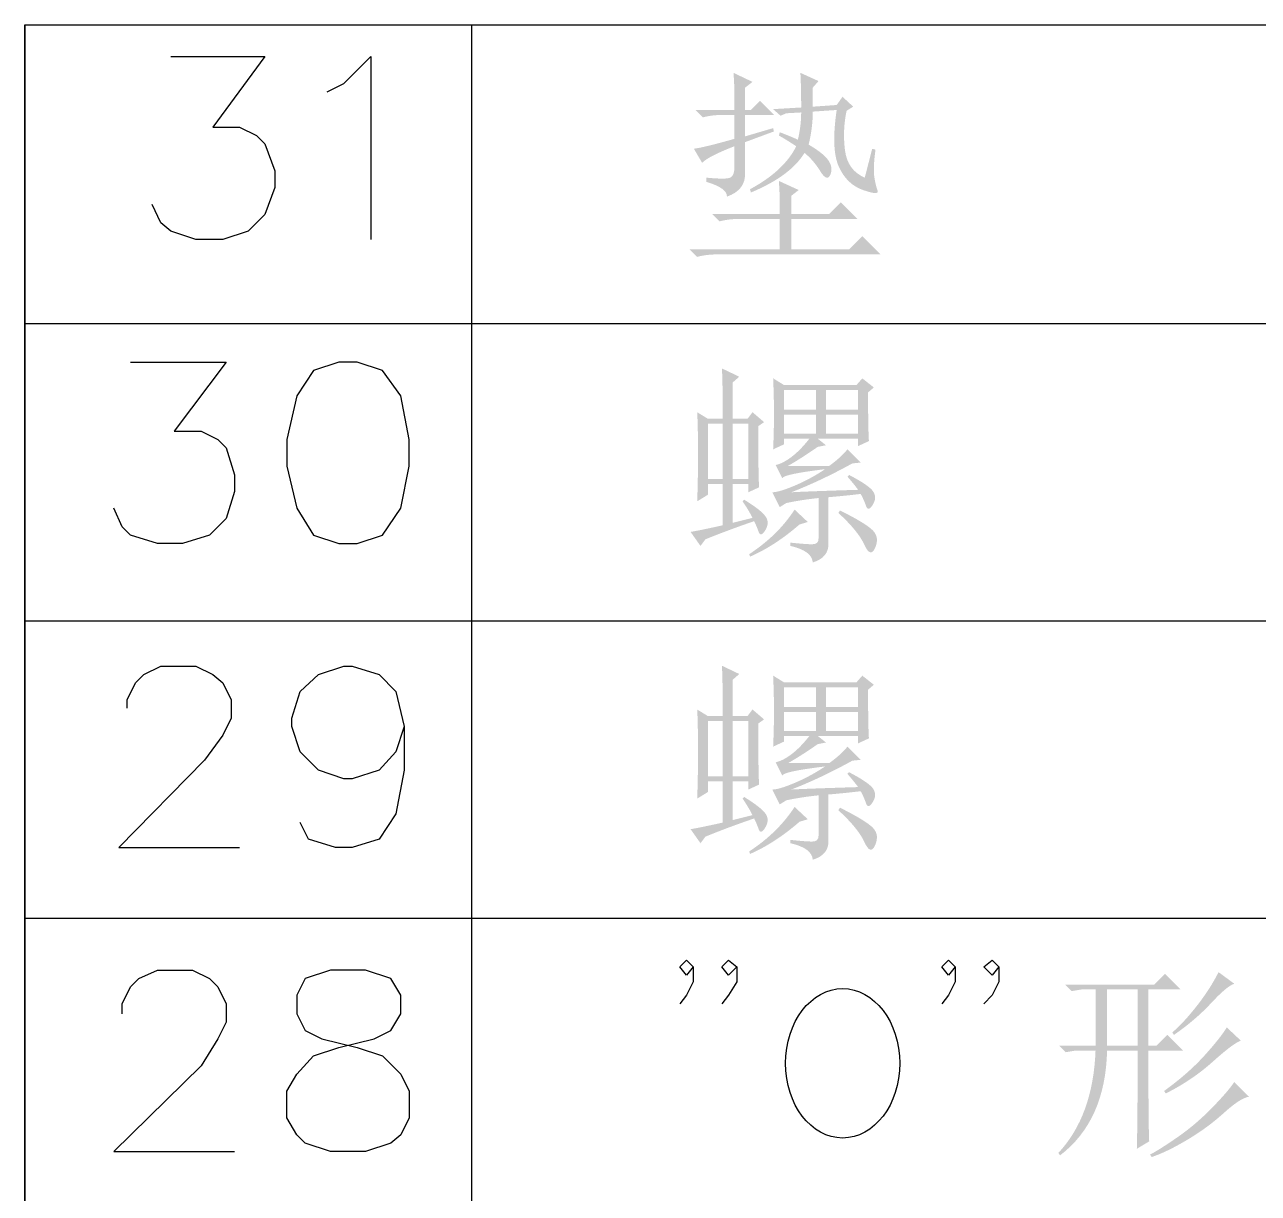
# Model space of a CAD drawing. Header units: millimetres. Extents: x 0 to 841, y 0 to 1189.
# Drawn here: x 673.9 to 705, y 261.01 to 290.47 of the extents above; entities that cross this region are included whole.
import ezdxf

# ---------------------------------------------------------------- set-up
doc = ezdxf.new("R2010")
doc.units = ezdxf.units.MM
doc.layers.add('C00-00-00', color=7, linetype='Continuous')

msp = doc.modelspace()

# ---------------------------------------------------------------- hatches: boundary and pattern name
at = {"layer": 'C00-00-00'}
h = msp.add_hatch(color=256, dxfattribs=at)
edge = h.paths.add_edge_path(flags=0)
edge.add_spline(control_points=[(691.082826, 286.617228), (691.373868, 286.589116), (691.564588, 286.585809), (691.654988, 286.606755), (691.745387, 286.627701), (691.790586, 286.714242), (691.790586, 286.866929), (691.790586, 286.866929), (691.790586, 287.407671), (691.790586, 287.407671), (691.360087, 287.241204), (691.089441, 287.102298), (690.978646, 286.991503), (690.978646, 286.991503), (690.770838, 287.345384), (690.770838, 287.345384), (690.964866, 287.372944), (691.304415, 287.456178), (691.790586, 287.595084), (691.790586, 287.595084), (691.790586, 288.198665), (691.790586, 288.198665), (691.790586, 288.198665), (691.498994, 288.198665), (691.498994, 288.198665), (691.318195, 288.198665), (691.151728, 288.177719), (690.999593, 288.136378), (690.999593, 288.136378), (690.812179, 288.32324), (690.812179, 288.32324), (690.812179, 288.32324), (691.790586, 288.32324), (691.790586, 288.32324), (691.790586, 288.32324), (691.790586, 288.822641), (691.790586, 288.822641), (691.790586, 288.919655), (691.783421, 289.065727), (691.76964, 289.259754), (691.76964, 289.259754), (692.248095, 289.031), (692.248095, 289.031), (692.248095, 289.031), (692.060682, 288.885479), (692.060682, 288.885479), (692.060682, 288.885479), (692.060682, 288.32324), (692.060682, 288.32324), (692.060682, 288.32324), (692.206754, 288.32324), (692.206754, 288.32324), (692.206754, 288.32324), (692.435508, 288.552545), (692.435508, 288.552545), (692.435508, 288.552545), (692.789389, 288.198665), (692.789389, 288.198665), (692.789389, 288.198665), (692.060682, 288.198665), (692.060682, 288.198665), (692.060682, 288.198665), (692.060682, 287.657372), (692.060682, 287.657372), (692.060682, 287.657372), (692.768442, 287.865731), (692.768442, 287.865731), (692.768442, 287.865731), (692.789389, 287.782497), (692.789389, 287.782497), (692.789389, 287.782497), (692.060682, 287.511851), (692.060682, 287.511851), (692.060682, 287.511851), (692.060682, 286.741803), (692.060682, 286.741803), (692.074462, 286.450761), (691.921776, 286.249568), (691.603173, 286.138773), (691.616954, 286.277128), (691.443321, 286.401703), (691.082826, 286.513049), (691.082826, 286.513049), (691.082826, 286.617228), (691.082826, 286.617228)], knot_values=[0, 0, 0, 0, 1, 1, 1, 2, 2, 2, 3, 3, 3, 4, 4, 4, 5, 5, 5, 6, 6, 6, 7, 7, 7, 8, 8, 8, 9, 9, 9, 10, 10, 10, 11, 11, 11, 12, 12, 12, 13, 13, 13, 14, 14, 14, 15, 15, 15, 16, 16, 16, 17, 17, 17, 18, 18, 18, 19, 19, 19, 20, 20, 20, 21, 21, 21, 22, 22, 22, 23, 23, 23, 24, 24, 24, 25, 25, 25, 26, 26, 26, 27, 27, 27, 28, 28, 28, 28], degree=3, periodic=1)
edge = h.paths.add_edge_path(flags=0)
edge.add_spline(control_points=[(693.475652, 288.386078), (693.475652, 288.732241), (693.468486, 289.023834), (693.455257, 289.259754), (693.455257, 289.259754), (693.912765, 289.051946), (693.912765, 289.051946), (693.912765, 289.051946), (693.767244, 288.885479), (693.767244, 288.885479), (693.767244, 288.885479), (693.767244, 288.406473), (693.767244, 288.406473), (693.767244, 288.406473), (694.370825, 288.448365), (694.370825, 288.448365), (694.370825, 288.448365), (694.516346, 288.656174), (694.516346, 288.656174), (694.516346, 288.656174), (694.786993, 288.406473), (694.786993, 288.406473), (694.786993, 288.406473), (694.620526, 288.302845), (694.620526, 288.302845), (694.551073, 287.98314), (694.536741, 287.653513), (694.578633, 287.313964), (694.619974, 286.974416), (694.786442, 286.741803), (695.078034, 286.617228), (695.078034, 286.617228), (695.265448, 287.345384), (695.265448, 287.345384), (695.265448, 287.345384), (695.348681, 287.324438), (695.348681, 287.324438), (695.306789, 287.019064), (695.296316, 286.793617), (695.317262, 286.648096), (695.338208, 286.502576), (695.365769, 286.384615), (695.400495, 286.294216), (695.435222, 286.203817), (695.313955, 286.207675), (695.036693, 286.304689), (694.758881, 286.401703), (694.55438, 286.599589), (694.422639, 286.897797), (694.290348, 287.196004), (694.27326, 287.671152), (694.370825, 288.32324), (694.370825, 288.32324), (693.767244, 288.281898), (693.767244, 288.281898), (693.767244, 288.004086), (693.732518, 287.726825), (693.663065, 287.449563), (693.926546, 287.296877), (694.09632, 287.157971), (694.172939, 287.033396), (694.249007, 286.90827), (694.25948, 286.79031), (694.204358, 286.679516), (694.148685, 286.56817), (694.065452, 286.602897), (693.954658, 286.783695), (693.843312, 286.963943), (693.711572, 287.116629), (693.558885, 287.241204), (693.322965, 286.852597), (692.872622, 286.519663), (692.206754, 286.242402), (692.206754, 286.242402), (692.185808, 286.325635), (692.185808, 286.325635), (692.754662, 286.631009), (693.142718, 286.991503), (693.351077, 287.407671), (693.18461, 287.518465), (693.038538, 287.608865), (692.913963, 287.678318), (692.913963, 287.678318), (692.934909, 287.761551), (692.934909, 287.761551), (693.087045, 287.705878), (693.239731, 287.643591), (693.392418, 287.574138), (693.44754, 287.810058), (693.475652, 288.038813), (693.475652, 288.260952), (693.475652, 288.260952), (693.101376, 288.240006), (693.101376, 288.240006), (693.101376, 288.240006), (692.955856, 288.177719), (692.955856, 288.177719), (692.955856, 288.177719), (692.768442, 288.344186), (692.768442, 288.344186), (692.768442, 288.344186), (693.475652, 288.386078), (693.475652, 288.386078)], knot_values=[0, 0, 0, 0, 1, 1, 1, 2, 2, 2, 3, 3, 3, 4, 4, 4, 5, 5, 5, 6, 6, 6, 7, 7, 7, 8, 8, 8, 9, 9, 9, 10, 10, 10, 11, 11, 11, 12, 12, 12, 13, 13, 13, 14, 14, 14, 15, 15, 15, 16, 16, 16, 17, 17, 17, 18, 18, 18, 19, 19, 19, 20, 20, 20, 21, 21, 21, 22, 22, 22, 23, 23, 23, 24, 24, 24, 25, 25, 25, 26, 26, 26, 27, 27, 27, 28, 28, 28, 29, 29, 29, 30, 30, 30, 31, 31, 31, 32, 32, 32, 33, 33, 33, 34, 34, 34, 34], degree=3, periodic=1)
edge = h.paths.add_edge_path(flags=0)
edge.add_spline(control_points=[(692.934909, 285.70166), (692.934909, 285.70166), (692.934909, 286.075935), (692.934909, 286.075935), (692.934909, 286.145388), (692.927744, 286.298075), (692.913963, 286.533995), (692.913963, 286.533995), (693.413364, 286.30524), (693.413364, 286.30524), (693.413364, 286.30524), (693.225951, 286.159168), (693.225951, 286.159168), (693.225951, 286.159168), (693.225951, 285.70166), (693.225951, 285.70166), (693.225951, 285.70166), (694.183412, 285.70166), (694.183412, 285.70166), (694.183412, 285.70166), (694.474454, 285.992701), (694.474454, 285.992701), (694.474454, 285.992701), (694.890621, 285.576534), (694.890621, 285.576534), (694.890621, 285.576534), (693.225951, 285.576534), (693.225951, 285.576534), (693.225951, 285.576534), (693.225951, 284.806486), (693.225951, 284.806486), (693.225951, 284.806486), (694.682813, 284.806486), (694.682813, 284.806486), (694.682813, 284.806486), (695.015747, 285.139971), (695.015747, 285.139971), (695.015747, 285.139971), (695.473256, 284.681911), (695.473256, 284.681911), (695.473256, 284.681911), (691.353473, 284.681911), (691.353473, 284.681911), (691.172674, 284.681911), (691.006207, 284.661517), (690.854072, 284.619624), (690.854072, 284.619624), (690.666659, 284.806486), (690.666659, 284.806486), (690.666659, 284.806486), (692.934909, 284.806486), (692.934909, 284.806486), (692.934909, 284.806486), (692.934909, 285.576534), (692.934909, 285.576534), (692.934909, 285.576534), (691.915161, 285.576534), (691.915161, 285.576534), (691.734363, 285.576534), (691.567895, 285.555588), (691.41576, 285.514247), (691.41576, 285.514247), (691.228347, 285.70166), (691.228347, 285.70166), (691.228347, 285.70166), (692.934909, 285.70166), (692.934909, 285.70166)], knot_values=[0, 0, 0, 0, 1, 1, 1, 2, 2, 2, 3, 3, 3, 4, 4, 4, 5, 5, 5, 6, 6, 6, 7, 7, 7, 8, 8, 8, 9, 9, 9, 10, 10, 10, 11, 11, 11, 12, 12, 12, 13, 13, 13, 14, 14, 14, 15, 15, 15, 16, 16, 16, 17, 17, 17, 18, 18, 18, 19, 19, 19, 20, 20, 20, 21, 21, 21, 22, 22, 22, 22], degree=3, periodic=1)
h = msp.add_hatch(color=256, dxfattribs=at)
edge = h.paths.add_edge_path(flags=0)
edge.add_spline(control_points=[(694.973855, 278.644503), (694.751715, 278.616391), (694.481068, 278.588831), (694.162466, 278.56127), (694.162466, 278.56127), (694.162466, 277.416396), (694.162466, 277.416396), (694.176246, 277.167247), (694.044506, 277.00078), (693.767244, 276.916995), (693.752913, 277.111574), (693.566051, 277.25048), (693.205556, 277.333162), (693.205556, 277.333162), (693.205556, 277.416396), (693.205556, 277.416396), (693.469037, 277.388835), (693.652592, 277.375055), (693.756771, 277.375055), (693.8604, 277.375055), (693.912765, 277.423562), (693.912765, 277.520576), (693.912765, 277.520576), (693.912765, 278.540324), (693.912765, 278.540324), (693.634953, 278.512212), (693.364857, 278.470319), (693.101376, 278.415198), (693.101376, 278.415198), (692.934909, 278.311569), (692.934909, 278.311569), (692.934909, 278.311569), (692.747496, 278.685845), (692.747496, 278.685845), (692.85829, 278.685845), (693.045704, 278.740966), (693.309185, 278.852312), (693.572665, 278.963106), (693.829532, 279.102012), (694.079232, 279.268479), (693.385803, 279.185246), (693.024757, 279.109178), (692.997197, 279.039725), (692.997197, 279.039725), (692.83073, 279.372659), (692.83073, 279.372659), (692.955304, 279.40022), (693.090903, 279.469122), (693.236424, 279.580467), (693.381945, 279.691261), (693.531324, 279.843948), (693.684011, 280.038527), (693.684011, 280.038527), (693.039089, 280.038527), (693.039089, 280.038527), (693.039089, 280.038527), (693.039089, 279.893006), (693.039089, 279.893006), (693.039089, 279.893006), (692.768442, 279.76788), (692.768442, 279.76788), (692.782223, 280.058922), (692.789389, 280.357129), (692.789389, 280.662503), (692.789389, 280.967876), (692.782223, 281.266083), (692.768442, 281.557676), (692.768442, 281.557676), (693.039089, 281.391209), (693.039089, 281.391209), (693.039089, 281.391209), (694.870226, 281.391209), (694.870226, 281.391209), (694.870226, 281.391209), (695.015747, 281.557676), (695.015747, 281.557676), (695.015747, 281.557676), (695.306789, 281.328371), (695.306789, 281.328371), (695.306789, 281.328371), (695.161268, 281.203796), (695.161268, 281.203796), (695.161268, 280.62061), (695.167882, 280.211608), (695.182214, 279.97624), (695.182214, 279.97624), (694.911567, 279.851114), (694.911567, 279.851114), (694.911567, 279.851114), (694.911567, 280.038527), (694.911567, 280.038527), (694.911567, 280.038527), (693.891819, 280.038527), (693.891819, 280.038527), (693.891819, 280.038527), (694.100178, 279.87206), (694.100178, 279.87206), (694.100178, 279.87206), (693.891819, 279.830168), (693.891819, 279.830168), (693.614007, 279.63614), (693.364306, 279.476287), (693.142718, 279.351713), (693.322965, 279.351713), (693.669679, 279.351713), (694.183412, 279.351713), (694.39122, 279.503848), (694.543907, 279.642754), (694.640921, 279.76788), (694.640921, 279.76788), (694.973855, 279.434946), (694.973855, 279.434946), (694.973855, 279.434946), (694.766047, 279.414), (694.766047, 279.414), (694.238534, 279.122958), (693.725352, 278.879872), (693.225951, 278.685845), (693.461871, 278.699625), (694.02356, 278.720571), (694.911567, 278.748132), (694.828334, 278.858926), (694.737935, 278.96972), (694.640921, 279.081066), (694.640921, 279.081066), (694.682813, 279.122958), (694.682813, 279.122958), (695.029527, 278.94216), (695.234028, 278.799946), (695.296316, 278.696318), (695.358603, 278.592138), (695.351437, 278.481344), (695.275369, 278.363384), (695.199302, 278.245424), (695.143629, 278.238258), (695.108902, 278.342437), (695.074176, 278.446066), (695.028976, 278.546938), (694.973855, 278.644503), (694.973855, 278.644503), (694.973855, 278.644503), (694.973855, 278.644503)], knot_values=[0, 0, 0, 0, 1, 1, 1, 2, 2, 2, 3, 3, 3, 4, 4, 4, 5, 5, 5, 6, 6, 6, 7, 7, 7, 8, 8, 8, 9, 9, 9, 10, 10, 10, 11, 11, 11, 12, 12, 12, 13, 13, 13, 14, 14, 14, 15, 15, 15, 16, 16, 16, 17, 17, 17, 18, 18, 18, 19, 19, 19, 20, 20, 20, 21, 21, 21, 22, 22, 22, 23, 23, 23, 24, 24, 24, 25, 25, 25, 26, 26, 26, 27, 27, 27, 28, 28, 28, 29, 29, 29, 30, 30, 30, 31, 31, 31, 32, 32, 32, 33, 33, 33, 34, 34, 34, 35, 35, 35, 36, 36, 36, 37, 37, 37, 38, 38, 38, 39, 39, 39, 40, 40, 40, 41, 41, 41, 42, 42, 42, 43, 43, 43, 44, 44, 44, 45, 45, 45, 46, 46, 46, 47, 47, 47, 47], degree=3, periodic=1)
edge = h.paths.add_edge_path(flags=0)
edge.add_spline(control_points=[(693.039089, 281.266083), (693.039089, 281.266083), (693.039089, 280.766682), (693.039089, 280.766682), (693.039089, 280.766682), (693.850478, 280.766682), (693.850478, 280.766682), (693.850478, 280.766682), (693.850478, 281.266083), (693.850478, 281.266083), (693.850478, 281.266083), (693.039089, 281.266083), (693.039089, 281.266083)], knot_values=[0, 0, 0, 0, 1, 1, 1, 2, 2, 2, 3, 3, 3, 4, 4, 4, 4], degree=3, periodic=1)
edge = h.paths.add_edge_path(flags=0)
edge.add_spline(control_points=[(694.100178, 281.266083), (694.100178, 281.266083), (694.100178, 280.766682), (694.100178, 280.766682), (694.100178, 280.766682), (694.911567, 280.766682), (694.911567, 280.766682), (694.911567, 280.766682), (694.911567, 281.266083), (694.911567, 281.266083), (694.911567, 281.266083), (694.100178, 281.266083), (694.100178, 281.266083)], knot_values=[0, 0, 0, 0, 1, 1, 1, 2, 2, 2, 3, 3, 3, 4, 4, 4, 4], degree=3, periodic=1)
edge = h.paths.add_edge_path(flags=0)
edge.add_spline(control_points=[(693.039089, 280.642108), (693.039089, 280.642108), (693.039089, 280.163102), (693.039089, 280.163102), (693.039089, 280.163102), (693.850478, 280.163102), (693.850478, 280.163102), (693.850478, 280.163102), (693.850478, 280.642108), (693.850478, 280.642108), (693.850478, 280.642108), (693.039089, 280.642108), (693.039089, 280.642108)], knot_values=[0, 0, 0, 0, 1, 1, 1, 2, 2, 2, 3, 3, 3, 4, 4, 4, 4], degree=3, periodic=1)
edge = h.paths.add_edge_path(flags=0)
edge.add_spline(control_points=[(694.100178, 280.642108), (694.100178, 280.642108), (694.100178, 280.163102), (694.100178, 280.163102), (694.100178, 280.163102), (694.911567, 280.163102), (694.911567, 280.163102), (694.911567, 280.163102), (694.911567, 280.642108), (694.911567, 280.642108), (694.911567, 280.642108), (694.100178, 280.642108), (694.100178, 280.642108)], knot_values=[0, 0, 0, 0, 1, 1, 1, 2, 2, 2, 3, 3, 3, 4, 4, 4, 4], degree=3, periodic=1)
edge = h.paths.add_edge_path(flags=0)
edge.add_spline(control_points=[(693.43431, 277.874456), (693.017592, 277.51341), (692.601424, 277.243314), (692.185808, 277.062516), (692.185808, 277.062516), (692.164862, 277.125354), (692.164862, 277.125354), (692.649931, 277.443957), (693.031372, 277.818783), (693.309185, 278.248731), (693.309185, 278.248731), (693.642119, 277.936743), (693.642119, 277.936743), (693.642119, 277.936743), (693.43431, 277.874456), (693.43431, 277.874456)], knot_values=[0, 0, 0, 0, 1, 1, 1, 2, 2, 2, 3, 3, 3, 4, 4, 4, 5, 5, 5, 5], degree=3, periodic=1)
edge = h.paths.add_edge_path(flags=0)
edge.add_spline(control_points=[(694.454059, 278.228336), (694.897787, 278.006196), (695.175048, 277.836422), (695.286394, 277.718462), (695.397188, 277.600502), (695.414276, 277.45443), (695.338208, 277.281348), (695.261589, 277.108266), (695.17119, 277.135827), (695.067561, 277.364582), (694.963382, 277.593336), (694.7451, 277.860124), (694.412166, 278.165497), (694.412166, 278.165497), (694.454059, 278.228336), (694.454059, 278.228336)], knot_values=[0, 0, 0, 0, 1, 1, 1, 2, 2, 2, 3, 3, 3, 4, 4, 4, 5, 5, 5, 5], degree=3, periodic=1)
edge = h.paths.add_edge_path(flags=0)
edge.add_spline(control_points=[(691.748694, 277.915797), (691.748694, 277.915797), (692.248095, 278.040923), (692.248095, 278.040923), (692.178642, 278.179278), (692.095409, 278.318184), (691.998395, 278.45709), (691.998395, 278.45709), (692.040287, 278.498431), (692.040287, 278.498431), (692.331329, 278.318184), (692.511576, 278.17597), (692.581029, 278.071791), (692.650482, 277.967611), (692.646624, 277.852958), (692.570556, 277.728384), (692.494488, 277.603809), (692.438816, 277.590029), (692.404089, 277.687043), (692.369363, 277.784056), (692.331329, 277.873904), (692.289988, 277.957689), (691.845708, 277.805003), (691.436706, 277.652316), (691.06188, 277.499629), (691.06188, 277.499629), (690.937305, 277.333162), (690.937305, 277.333162), (690.937305, 277.333162), (690.687605, 277.687043), (690.687605, 277.687043), (690.854072, 277.714603), (691.124167, 277.770276), (691.498994, 277.85351), (691.498994, 277.85351), (691.498994, 278.894204), (691.498994, 278.894204), (691.498994, 278.894204), (691.124718, 278.894204), (691.124718, 278.894204), (691.124718, 278.894204), (691.124718, 278.623557), (691.124718, 278.623557), (691.124718, 278.623557), (690.854072, 278.45709), (690.854072, 278.45709), (690.867852, 278.775693), (690.875018, 279.174773), (690.875018, 279.653227), (690.875018, 280.131682), (690.867852, 280.482255), (690.854072, 280.704395), (690.854072, 280.704395), (691.124718, 280.537928), (691.124718, 280.537928), (691.124718, 280.537928), (691.498994, 280.537928), (691.498994, 280.537928), (691.498994, 281.134343), (691.491828, 281.557125), (691.478047, 281.807377), (691.478047, 281.807377), (691.915161, 281.599017), (691.915161, 281.599017), (691.915161, 281.599017), (691.748694, 281.453497), (691.748694, 281.453497), (691.748694, 281.453497), (691.748694, 280.537928), (691.748694, 280.537928), (691.748694, 280.537928), (692.123521, 280.537928), (692.123521, 280.537928), (692.123521, 280.537928), (692.248095, 280.704395), (692.248095, 280.704395), (692.248095, 280.704395), (692.539688, 280.454694), (692.539688, 280.454694), (692.539688, 280.454694), (692.393616, 280.350515), (692.393616, 280.350515), (692.393616, 279.559521), (692.400231, 279.046339), (692.414562, 278.81097), (692.414562, 278.81097), (692.143915, 278.685845), (692.143915, 278.685845), (692.143915, 278.685845), (692.143915, 278.894204), (692.143915, 278.894204), (692.143915, 278.894204), (691.748694, 278.894204), (691.748694, 278.894204), (691.748694, 278.894204), (691.748694, 277.915797), (691.748694, 277.915797)], knot_values=[0, 0, 0, 0, 1, 1, 1, 2, 2, 2, 3, 3, 3, 4, 4, 4, 5, 5, 5, 6, 6, 6, 7, 7, 7, 8, 8, 8, 9, 9, 9, 10, 10, 10, 11, 11, 11, 12, 12, 12, 13, 13, 13, 14, 14, 14, 15, 15, 15, 16, 16, 16, 17, 17, 17, 18, 18, 18, 19, 19, 19, 20, 20, 20, 21, 21, 21, 22, 22, 22, 23, 23, 23, 24, 24, 24, 25, 25, 25, 26, 26, 26, 27, 27, 27, 28, 28, 28, 29, 29, 29, 30, 30, 30, 31, 31, 31, 32, 32, 32, 32], degree=3, periodic=1)
edge = h.paths.add_edge_path(flags=0)
edge.add_spline(control_points=[(691.124718, 280.412802), (691.124718, 280.412802), (691.124718, 279.018779), (691.124718, 279.018779), (691.124718, 279.018779), (691.498994, 279.018779), (691.498994, 279.018779), (691.498994, 279.018779), (691.498994, 280.412802), (691.498994, 280.412802), (691.498994, 280.412802), (691.124718, 280.412802), (691.124718, 280.412802)], knot_values=[0, 0, 0, 0, 1, 1, 1, 2, 2, 2, 3, 3, 3, 4, 4, 4, 4], degree=3, periodic=1)
edge = h.paths.add_edge_path(flags=0)
edge.add_spline(control_points=[(691.748694, 280.412802), (691.748694, 280.412802), (691.748694, 279.018779), (691.748694, 279.018779), (691.748694, 279.018779), (692.143915, 279.018779), (692.143915, 279.018779), (692.143915, 279.018779), (692.143915, 280.412802), (692.143915, 280.412802), (692.143915, 280.412802), (691.748694, 280.412802), (691.748694, 280.412802)], knot_values=[0, 0, 0, 0, 1, 1, 1, 2, 2, 2, 3, 3, 3, 4, 4, 4, 4], degree=3, periodic=1)
h = msp.add_hatch(color=256, dxfattribs=at)
edge = h.paths.add_edge_path(flags=0)
edge.add_spline(control_points=[(694.973855, 271.150233), (694.751715, 271.122121), (694.481068, 271.094561), (694.162466, 271.067), (694.162466, 271.067), (694.162466, 269.922126), (694.162466, 269.922126), (694.176246, 269.672977), (694.044506, 269.506509), (693.767244, 269.422725), (693.752913, 269.617304), (693.566051, 269.75621), (693.205556, 269.838892), (693.205556, 269.838892), (693.205556, 269.922126), (693.205556, 269.922126), (693.469037, 269.894565), (693.652592, 269.880785), (693.756771, 269.880785), (693.8604, 269.880785), (693.912765, 269.929292), (693.912765, 270.026306), (693.912765, 270.026306), (693.912765, 271.046054), (693.912765, 271.046054), (693.634953, 271.017942), (693.364857, 270.976049), (693.101376, 270.920928), (693.101376, 270.920928), (692.934909, 270.817299), (692.934909, 270.817299), (692.934909, 270.817299), (692.747496, 271.191575), (692.747496, 271.191575), (692.85829, 271.191575), (693.045704, 271.246696), (693.309185, 271.358042), (693.572665, 271.468836), (693.829532, 271.607742), (694.079232, 271.774209), (693.385803, 271.690976), (693.024757, 271.614908), (692.997197, 271.545455), (692.997197, 271.545455), (692.83073, 271.878389), (692.83073, 271.878389), (692.955304, 271.90595), (693.090903, 271.974852), (693.236424, 272.086197), (693.381945, 272.196991), (693.531324, 272.349678), (693.684011, 272.544257), (693.684011, 272.544257), (693.039089, 272.544257), (693.039089, 272.544257), (693.039089, 272.544257), (693.039089, 272.398736), (693.039089, 272.398736), (693.039089, 272.398736), (692.768442, 272.27361), (692.768442, 272.27361), (692.782223, 272.564652), (692.789389, 272.862859), (692.789389, 273.168233), (692.789389, 273.473606), (692.782223, 273.771813), (692.768442, 274.063406), (692.768442, 274.063406), (693.039089, 273.896939), (693.039089, 273.896939), (693.039089, 273.896939), (694.870226, 273.896939), (694.870226, 273.896939), (694.870226, 273.896939), (695.015747, 274.063406), (695.015747, 274.063406), (695.015747, 274.063406), (695.306789, 273.834101), (695.306789, 273.834101), (695.306789, 273.834101), (695.161268, 273.709526), (695.161268, 273.709526), (695.161268, 273.12634), (695.167882, 272.717338), (695.182214, 272.48197), (695.182214, 272.48197), (694.911567, 272.356844), (694.911567, 272.356844), (694.911567, 272.356844), (694.911567, 272.544257), (694.911567, 272.544257), (694.911567, 272.544257), (693.891819, 272.544257), (693.891819, 272.544257), (693.891819, 272.544257), (694.100178, 272.37779), (694.100178, 272.37779), (694.100178, 272.37779), (693.891819, 272.335898), (693.891819, 272.335898), (693.614007, 272.14187), (693.364306, 271.982017), (693.142718, 271.857443), (693.322965, 271.857443), (693.669679, 271.857443), (694.183412, 271.857443), (694.39122, 272.009578), (694.543907, 272.148484), (694.640921, 272.27361), (694.640921, 272.27361), (694.973855, 271.940676), (694.973855, 271.940676), (694.973855, 271.940676), (694.766047, 271.91973), (694.766047, 271.91973), (694.238534, 271.628688), (693.725352, 271.385602), (693.225951, 271.191575), (693.461871, 271.205355), (694.02356, 271.226301), (694.911567, 271.253862), (694.828334, 271.364656), (694.737935, 271.47545), (694.640921, 271.586796), (694.640921, 271.586796), (694.682813, 271.628688), (694.682813, 271.628688), (695.029527, 271.44789), (695.234028, 271.305676), (695.296316, 271.202048), (695.358603, 271.097868), (695.351437, 270.987074), (695.275369, 270.869114), (695.199302, 270.751154), (695.143629, 270.743988), (695.108902, 270.848167), (695.074176, 270.951796), (695.028976, 271.052668), (694.973855, 271.150233), (694.973855, 271.150233), (694.973855, 271.150233), (694.973855, 271.150233)], knot_values=[0, 0, 0, 0, 1, 1, 1, 2, 2, 2, 3, 3, 3, 4, 4, 4, 5, 5, 5, 6, 6, 6, 7, 7, 7, 8, 8, 8, 9, 9, 9, 10, 10, 10, 11, 11, 11, 12, 12, 12, 13, 13, 13, 14, 14, 14, 15, 15, 15, 16, 16, 16, 17, 17, 17, 18, 18, 18, 19, 19, 19, 20, 20, 20, 21, 21, 21, 22, 22, 22, 23, 23, 23, 24, 24, 24, 25, 25, 25, 26, 26, 26, 27, 27, 27, 28, 28, 28, 29, 29, 29, 30, 30, 30, 31, 31, 31, 32, 32, 32, 33, 33, 33, 34, 34, 34, 35, 35, 35, 36, 36, 36, 37, 37, 37, 38, 38, 38, 39, 39, 39, 40, 40, 40, 41, 41, 41, 42, 42, 42, 43, 43, 43, 44, 44, 44, 45, 45, 45, 46, 46, 46, 47, 47, 47, 47], degree=3, periodic=1)
edge = h.paths.add_edge_path(flags=0)
edge.add_spline(control_points=[(693.039089, 273.771813), (693.039089, 273.771813), (693.039089, 273.272412), (693.039089, 273.272412), (693.039089, 273.272412), (693.850478, 273.272412), (693.850478, 273.272412), (693.850478, 273.272412), (693.850478, 273.771813), (693.850478, 273.771813), (693.850478, 273.771813), (693.039089, 273.771813), (693.039089, 273.771813)], knot_values=[0, 0, 0, 0, 1, 1, 1, 2, 2, 2, 3, 3, 3, 4, 4, 4, 4], degree=3, periodic=1)
edge = h.paths.add_edge_path(flags=0)
edge.add_spline(control_points=[(694.100178, 273.771813), (694.100178, 273.771813), (694.100178, 273.272412), (694.100178, 273.272412), (694.100178, 273.272412), (694.911567, 273.272412), (694.911567, 273.272412), (694.911567, 273.272412), (694.911567, 273.771813), (694.911567, 273.771813), (694.911567, 273.771813), (694.100178, 273.771813), (694.100178, 273.771813)], knot_values=[0, 0, 0, 0, 1, 1, 1, 2, 2, 2, 3, 3, 3, 4, 4, 4, 4], degree=3, periodic=1)
edge = h.paths.add_edge_path(flags=0)
edge.add_spline(control_points=[(693.039089, 273.147838), (693.039089, 273.147838), (693.039089, 272.668832), (693.039089, 272.668832), (693.039089, 272.668832), (693.850478, 272.668832), (693.850478, 272.668832), (693.850478, 272.668832), (693.850478, 273.147838), (693.850478, 273.147838), (693.850478, 273.147838), (693.039089, 273.147838), (693.039089, 273.147838)], knot_values=[0, 0, 0, 0, 1, 1, 1, 2, 2, 2, 3, 3, 3, 4, 4, 4, 4], degree=3, periodic=1)
edge = h.paths.add_edge_path(flags=0)
edge.add_spline(control_points=[(694.100178, 273.147838), (694.100178, 273.147838), (694.100178, 272.668832), (694.100178, 272.668832), (694.100178, 272.668832), (694.911567, 272.668832), (694.911567, 272.668832), (694.911567, 272.668832), (694.911567, 273.147838), (694.911567, 273.147838), (694.911567, 273.147838), (694.100178, 273.147838), (694.100178, 273.147838)], knot_values=[0, 0, 0, 0, 1, 1, 1, 2, 2, 2, 3, 3, 3, 4, 4, 4, 4], degree=3, periodic=1)
edge = h.paths.add_edge_path(flags=0)
edge.add_spline(control_points=[(693.43431, 270.380186), (693.017592, 270.01914), (692.601424, 269.749044), (692.185808, 269.568246), (692.185808, 269.568246), (692.164862, 269.631084), (692.164862, 269.631084), (692.649931, 269.949687), (693.031372, 270.324513), (693.309185, 270.754461), (693.309185, 270.754461), (693.642119, 270.442473), (693.642119, 270.442473), (693.642119, 270.442473), (693.43431, 270.380186), (693.43431, 270.380186)], knot_values=[0, 0, 0, 0, 1, 1, 1, 2, 2, 2, 3, 3, 3, 4, 4, 4, 5, 5, 5, 5], degree=3, periodic=1)
edge = h.paths.add_edge_path(flags=0)
edge.add_spline(control_points=[(694.454059, 270.734066), (694.897787, 270.511926), (695.175048, 270.342152), (695.286394, 270.224192), (695.397188, 270.106232), (695.414276, 269.96016), (695.338208, 269.787078), (695.261589, 269.613996), (695.17119, 269.641557), (695.067561, 269.870312), (694.963382, 270.099066), (694.7451, 270.365854), (694.412166, 270.671227), (694.412166, 270.671227), (694.454059, 270.734066), (694.454059, 270.734066)], knot_values=[0, 0, 0, 0, 1, 1, 1, 2, 2, 2, 3, 3, 3, 4, 4, 4, 5, 5, 5, 5], degree=3, periodic=1)
edge = h.paths.add_edge_path(flags=0)
edge.add_spline(control_points=[(691.748694, 270.421527), (691.748694, 270.421527), (692.248095, 270.546653), (692.248095, 270.546653), (692.178642, 270.685008), (692.095409, 270.823914), (691.998395, 270.96282), (691.998395, 270.96282), (692.040287, 271.004161), (692.040287, 271.004161), (692.331329, 270.823914), (692.511576, 270.6817), (692.581029, 270.577521), (692.650482, 270.473341), (692.646624, 270.358688), (692.570556, 270.234114), (692.494488, 270.109539), (692.438816, 270.095759), (692.404089, 270.192773), (692.369363, 270.289786), (692.331329, 270.379634), (692.289988, 270.463419), (691.845708, 270.310733), (691.436706, 270.158046), (691.06188, 270.005359), (691.06188, 270.005359), (690.937305, 269.838892), (690.937305, 269.838892), (690.937305, 269.838892), (690.687605, 270.192773), (690.687605, 270.192773), (690.854072, 270.220333), (691.124167, 270.276006), (691.498994, 270.35924), (691.498994, 270.35924), (691.498994, 271.399934), (691.498994, 271.399934), (691.498994, 271.399934), (691.124718, 271.399934), (691.124718, 271.399934), (691.124718, 271.399934), (691.124718, 271.129287), (691.124718, 271.129287), (691.124718, 271.129287), (690.854072, 270.96282), (690.854072, 270.96282), (690.867852, 271.281423), (690.875018, 271.680503), (690.875018, 272.158957), (690.875018, 272.637412), (690.867852, 272.987985), (690.854072, 273.210125), (690.854072, 273.210125), (691.124718, 273.043658), (691.124718, 273.043658), (691.124718, 273.043658), (691.498994, 273.043658), (691.498994, 273.043658), (691.498994, 273.640073), (691.491828, 274.062855), (691.478047, 274.313107), (691.478047, 274.313107), (691.915161, 274.104747), (691.915161, 274.104747), (691.915161, 274.104747), (691.748694, 273.959227), (691.748694, 273.959227), (691.748694, 273.959227), (691.748694, 273.043658), (691.748694, 273.043658), (691.748694, 273.043658), (692.123521, 273.043658), (692.123521, 273.043658), (692.123521, 273.043658), (692.248095, 273.210125), (692.248095, 273.210125), (692.248095, 273.210125), (692.539688, 272.960424), (692.539688, 272.960424), (692.539688, 272.960424), (692.393616, 272.856245), (692.393616, 272.856245), (692.393616, 272.065251), (692.400231, 271.552069), (692.414562, 271.3167), (692.414562, 271.3167), (692.143915, 271.191575), (692.143915, 271.191575), (692.143915, 271.191575), (692.143915, 271.399934), (692.143915, 271.399934), (692.143915, 271.399934), (691.748694, 271.399934), (691.748694, 271.399934), (691.748694, 271.399934), (691.748694, 270.421527), (691.748694, 270.421527)], knot_values=[0, 0, 0, 0, 1, 1, 1, 2, 2, 2, 3, 3, 3, 4, 4, 4, 5, 5, 5, 6, 6, 6, 7, 7, 7, 8, 8, 8, 9, 9, 9, 10, 10, 10, 11, 11, 11, 12, 12, 12, 13, 13, 13, 14, 14, 14, 15, 15, 15, 16, 16, 16, 17, 17, 17, 18, 18, 18, 19, 19, 19, 20, 20, 20, 21, 21, 21, 22, 22, 22, 23, 23, 23, 24, 24, 24, 25, 25, 25, 26, 26, 26, 27, 27, 27, 28, 28, 28, 29, 29, 29, 30, 30, 30, 31, 31, 31, 32, 32, 32, 32], degree=3, periodic=1)
edge = h.paths.add_edge_path(flags=0)
edge.add_spline(control_points=[(691.124718, 272.918532), (691.124718, 272.918532), (691.124718, 271.524509), (691.124718, 271.524509), (691.124718, 271.524509), (691.498994, 271.524509), (691.498994, 271.524509), (691.498994, 271.524509), (691.498994, 272.918532), (691.498994, 272.918532), (691.498994, 272.918532), (691.124718, 272.918532), (691.124718, 272.918532)], knot_values=[0, 0, 0, 0, 1, 1, 1, 2, 2, 2, 3, 3, 3, 4, 4, 4, 4], degree=3, periodic=1)
edge = h.paths.add_edge_path(flags=0)
edge.add_spline(control_points=[(691.748694, 272.918532), (691.748694, 272.918532), (691.748694, 271.524509), (691.748694, 271.524509), (691.748694, 271.524509), (692.143915, 271.524509), (692.143915, 271.524509), (692.143915, 271.524509), (692.143915, 272.918532), (692.143915, 272.918532), (692.143915, 272.918532), (691.748694, 272.918532), (691.748694, 272.918532)], knot_values=[0, 0, 0, 0, 1, 1, 1, 2, 2, 2, 3, 3, 3, 4, 4, 4, 4], degree=3, periodic=1)
h = msp.add_hatch(color=256, dxfattribs=at)
edge = h.paths.add_edge_path(flags=0)
edge.add_spline(control_points=[(703.994646, 266.588752), (703.994646, 266.588752), (704.390419, 266.297159), (704.390419, 266.297159), (704.265293, 266.255266), (704.070714, 266.092658), (703.807233, 265.808231), (703.543752, 265.523804), (703.231764, 265.256464), (702.871269, 265.007315), (702.871269, 265.007315), (702.829377, 265.069602), (702.829377, 265.069602), (703.023405, 265.236069), (703.231764, 265.461516), (703.453904, 265.745943), (703.675493, 266.03037), (703.85574, 266.310939), (703.994646, 266.588752), (703.994646, 266.588752), (703.994646, 266.588752), (703.994646, 266.588752)], knot_values=[0, 0, 0, 0, 1, 1, 1, 2, 2, 2, 3, 3, 3, 4, 4, 4, 5, 5, 5, 6, 6, 6, 7, 7, 7, 7], degree=3, periodic=1)
edge = h.paths.add_edge_path(flags=0)
edge.add_spline(control_points=[(704.203006, 265.194728), (704.203006, 265.194728), (704.556886, 264.861794), (704.556886, 264.861794), (704.43176, 264.819902), (704.19584, 264.642962), (703.849125, 264.330974), (703.50186, 264.018986), (703.106638, 263.751646), (702.66291, 263.530058), (702.66291, 263.530058), (702.621569, 263.592345), (702.621569, 263.592345), (703.023956, 263.883387), (703.360197, 264.178287), (703.630844, 264.476495), (703.90094, 264.774702), (704.09166, 265.013929), (704.203006, 265.194728), (704.203006, 265.194728), (704.203006, 265.194728), (704.203006, 265.194728)], knot_values=[0, 0, 0, 0, 1, 1, 1, 2, 2, 2, 3, 3, 3, 4, 4, 4, 5, 5, 5, 6, 6, 6, 7, 7, 7, 7], degree=3, periodic=1)
edge = h.paths.add_edge_path(flags=0)
edge.add_spline(control_points=[(704.390419, 263.8211), (704.390419, 263.8211), (704.764694, 263.446824), (704.764694, 263.446824), (704.625788, 263.432493), (704.414672, 263.297445), (704.130245, 263.040579), (703.845818, 262.783712), (703.533279, 262.554958), (703.19373, 262.354316), (702.853631, 262.153122), (702.55873, 262.010909), (702.309581, 261.927675), (702.309581, 261.927675), (702.267689, 261.989962), (702.267689, 261.989962), (702.406595, 262.059416), (702.632042, 262.201629), (702.94403, 262.416603), (703.256018, 262.631577), (703.550367, 262.881278), (703.828179, 263.165705), (704.10544, 263.450132), (704.292854, 263.668413), (704.390419, 263.8211), (704.390419, 263.8211), (704.390419, 263.8211), (704.390419, 263.8211)], knot_values=[0, 0, 0, 0, 1, 1, 1, 2, 2, 2, 3, 3, 3, 4, 4, 4, 5, 5, 5, 6, 6, 6, 7, 7, 7, 8, 8, 8, 9, 9, 9, 9], degree=3, periodic=1)
edge = h.paths.add_edge_path(flags=0)
edge.add_spline(control_points=[(701.185653, 266.151638), (701.185653, 266.151638), (701.185653, 264.736668), (701.185653, 264.736668), (701.185653, 264.736668), (701.955701, 264.736668), (701.955701, 264.736668), (701.955701, 264.736668), (701.955701, 266.151638), (701.955701, 266.151638), (701.955701, 266.151638), (701.185653, 266.151638), (701.185653, 266.151638)], knot_values=[0, 0, 0, 0, 1, 1, 1, 2, 2, 2, 3, 3, 3, 4, 4, 4, 4], degree=3, periodic=1)
edge = h.paths.add_edge_path(flags=0)
edge.add_spline(control_points=[(701.934755, 262.135483), (701.948535, 262.579212), (701.955701, 263.404932), (701.955701, 264.612094), (701.955701, 264.612094), (701.185653, 264.612094), (701.185653, 264.612094), (701.158092, 263.432493), (700.76232, 262.551651), (699.999438, 261.969016), (699.999438, 261.969016), (699.958097, 262.031304), (699.958097, 262.031304), (700.54018, 262.655279), (700.852719, 263.515726), (700.894611, 264.612094), (700.894611, 264.612094), (700.39521, 264.612094), (700.39521, 264.612094), (700.39521, 264.612094), (700.14551, 264.570201), (700.14551, 264.570201), (700.14551, 264.570201), (699.979043, 264.736668), (699.979043, 264.736668), (699.979043, 264.736668), (700.894611, 264.736668), (700.894611, 264.736668), (700.894611, 264.736668), (700.894611, 266.151638), (700.894611, 266.151638), (700.894611, 266.151638), (700.540731, 266.151638), (700.540731, 266.151638), (700.540731, 266.151638), (700.291031, 266.110297), (700.291031, 266.110297), (700.291031, 266.110297), (700.124564, 266.276764), (700.124564, 266.276764), (700.124564, 266.276764), (702.371868, 266.276764), (702.371868, 266.276764), (702.371868, 266.276764), (702.642515, 266.546859), (702.642515, 266.546859), (702.642515, 266.546859), (703.037736, 266.151638), (703.037736, 266.151638), (703.037736, 266.151638), (702.226348, 266.151638), (702.226348, 266.151638), (702.226348, 266.151638), (702.226348, 264.736668), (702.226348, 264.736668), (702.226348, 264.736668), (702.434156, 264.736668), (702.434156, 264.736668), (702.434156, 264.736668), (702.704802, 265.007315), (702.704802, 265.007315), (702.704802, 265.007315), (703.100024, 264.612094), (703.100024, 264.612094), (703.100024, 264.612094), (702.226348, 264.612094), (702.226348, 264.612094), (702.226348, 263.349259), (702.232962, 262.586377), (702.246743, 262.322896), (702.246743, 262.322896), (701.934755, 262.135483), (701.934755, 262.135483)], knot_values=[0, 0, 0, 0, 1, 1, 1, 2, 2, 2, 3, 3, 3, 4, 4, 4, 5, 5, 5, 6, 6, 6, 7, 7, 7, 8, 8, 8, 9, 9, 9, 10, 10, 10, 11, 11, 11, 12, 12, 12, 13, 13, 13, 14, 14, 14, 15, 15, 15, 16, 16, 16, 17, 17, 17, 18, 18, 18, 19, 19, 19, 20, 20, 20, 21, 21, 21, 22, 22, 22, 23, 23, 23, 24, 24, 24, 24], degree=3, periodic=1)

# ---------------------------------------------------------------- linework, layer by layer
at = {"layer": 'C00-00-00', "lineweight": 25}
for points in [[(795.909, 12.640028), (673.904333, 12.640028), (673.904333, 290.473694), (795.909, 290.473694)], [(673.904333, 290.473694), (673.904333, 282.938361), (673.904333, 275.445361), (673.904333, 267.952361), (673.904333, 260.417028), (673.904333, 252.924028), (673.904333, 245.431028), (673.904333, 237.895694), (673.904333, 230.402694), (673.904333, 222.867361), (673.904333, 215.374361), (673.904333, 207.881361), (673.904333, 200.346028), (673.904333, 192.853028), (673.904333, 185.360028), (673.904333, 177.824694), (673.904333, 170.331694), (673.904333, 87.739361)], [(673.904333, 290.473694), (685.165, 290.473694), (685.165, 50.189694)], [(685.165, 290.473694), (736.769333, 290.473694), (736.769333, 12.640028)], [(677.587333, 289.669361), (679.958, 289.669361), (678.645667, 287.891361), (679.323, 287.891361), (679.746333, 287.679694), (679.958, 287.468028), (680.212, 286.790694), (680.212, 286.367361), (679.958, 285.690028), (679.534667, 285.266694), (678.899667, 285.055028), (678.222333, 285.055028), (677.587333, 285.266694), (677.333333, 285.478361), (677.121667, 285.944028)], [(681.524333, 288.780361), (681.947667, 288.992028), (682.625, 289.669361), (682.625, 285.055028)], [(676.571333, 281.964694), (678.984333, 281.964694), (677.672, 280.229028), (678.349333, 280.229028), (678.772667, 280.017361), (678.984333, 279.805694), (679.196, 279.128361), (679.196, 278.705028), (678.984333, 278.027694), (678.561, 277.604361), (677.883667, 277.392694), (677.248667, 277.392694), (676.571333, 277.604361), (676.359667, 277.816028), (676.148, 278.281694)], [(676.486667, 273.244028), (676.486667, 273.455694), (676.698333, 273.879028), (676.91, 274.090694), (677.333333, 274.302361), (678.222333, 274.302361), (678.645667, 274.090694), (678.899667, 273.879028), (679.111333, 273.455694), (679.111333, 272.990028), (678.899667, 272.566694), (678.434, 271.931694), (676.275, 269.730361), (679.323, 269.730361)], [(683.471667, 272.778361), (683.26, 272.143361), (682.836667, 271.677694), (682.159333, 271.466028), (681.947667, 271.466028), (681.312667, 271.677694), (680.847, 272.143361), (680.635333, 272.778361), (680.635333, 272.990028), (680.847, 273.667361), (681.312667, 274.090694), (681.947667, 274.302361), (682.159333, 274.302361), (682.836667, 274.090694), (683.26, 273.667361), (683.471667, 272.778361), (683.471667, 271.677694), (683.26, 270.577028), (682.836667, 269.942028), (682.159333, 269.730361), (681.736, 269.730361), (681.058667, 269.942028), (680.847, 270.365361)], [(690.753, 266.724694), (690.583667, 266.513028), (690.414333, 266.724694), (690.583667, 266.894028), (690.753, 266.724694), (690.753, 266.343694), (690.583667, 266.005028), (690.414333, 265.793361)], [(691.853667, 266.724694), (691.642, 266.513028), (691.472667, 266.724694), (691.642, 266.894028), (691.853667, 266.724694), (691.853667, 266.343694), (691.642, 266.005028), (691.472667, 265.793361)], [(697.357, 266.724694), (697.187667, 266.513028), (697.018333, 266.724694), (697.187667, 266.894028), (697.357, 266.724694), (697.357, 266.343694), (697.187667, 266.005028), (697.018333, 265.793361)], [(698.457667, 266.724694), (698.288333, 266.513028), (698.076667, 266.724694), (698.288333, 266.894028), (698.457667, 266.724694), (698.457667, 266.343694), (698.288333, 266.005028), (698.076667, 265.793361)], [(676.359667, 265.539361), (676.359667, 265.793361), (676.571333, 266.216694), (676.783, 266.428361), (677.248667, 266.640028), (678.137667, 266.640028), (678.561, 266.428361), (678.772667, 266.216694), (678.984333, 265.793361), (678.984333, 265.327694), (678.772667, 264.904361), (678.349333, 264.227028), (676.148, 262.068028), (679.196, 262.068028)]]:
    msp.add_lwpolyline(points, dxfattribs=at)
for points in [[(681.820667, 281.964694), (681.185667, 281.753028), (680.762333, 281.118028), (680.508333, 280.017361), (680.508333, 279.340028), (680.762333, 278.281694), (681.185667, 277.604361), (681.820667, 277.392694), (682.286333, 277.392694), (682.921333, 277.604361), (683.387, 278.281694), (683.598667, 279.340028), (683.598667, 280.017361), (683.387, 281.118028), (682.921333, 281.753028), (682.286333, 281.964694)], [(681.609, 266.640028), (680.974, 266.428361), (680.762333, 266.005028), (680.762333, 265.539361), (680.974, 265.116028), (681.397333, 264.904361), (682.286333, 264.692694), (682.921333, 264.481028), (683.387, 264.015361), (683.598667, 263.592028), (683.598667, 262.914694), (683.387, 262.491361), (683.133, 262.279694), (682.498, 262.068028), (681.609, 262.068028), (680.974, 262.279694), (680.762333, 262.491361), (680.508333, 262.914694), (680.508333, 263.592028), (680.762333, 264.015361), (681.185667, 264.481028), (681.820667, 264.692694), (682.709667, 264.904361), (683.133, 265.116028), (683.387, 265.539361), (683.387, 266.005028), (683.133, 266.428361), (682.498, 266.640028)]]:
    msp.add_lwpolyline(points, close=True, dxfattribs=at)
msp.add_ellipse((694.520667, 264.290528), major_axis=(0, 1.883833), ratio=0.764045, start_param=0, end_param=6.283185, dxfattribs=at)
for points in [[(673.904333, 282.938361), (673.904333, 282.938361), (795.909, 282.938361), (795.909, 282.938361)], [(673.904333, 275.445361), (673.904333, 275.445361), (795.909, 275.445361), (795.909, 275.445361)], [(673.904333, 267.952361), (673.904333, 267.952361), (795.909, 267.952361), (795.909, 267.952361)]]:
    msp.add_open_spline(points, degree=3, dxfattribs=at)

doc.saveas('drawing.dxf')
